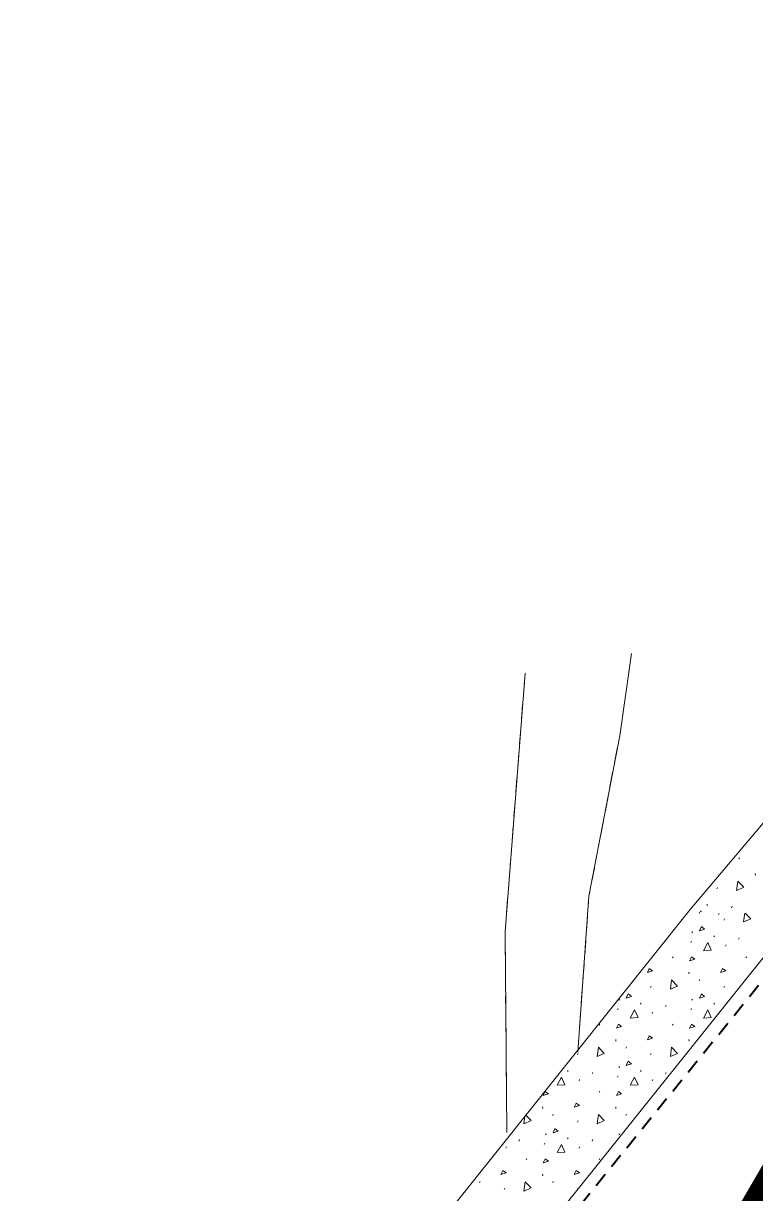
# Model space of a CAD drawing. Header units: metres. Extents: x -703672 to 3951284, y -4124475 to 4104628.
# Drawn here: x 327031.4 to 327071.4, y 4104047.1 to 4104111 of the extents above; entities that cross this region are included whole.
import ezdxf

# ---------------------------------------------------------------- set-up
doc = ezdxf.new("R2010")
doc.units = ezdxf.units.M
doc.header["$MEASUREMENT"] = 0
doc.linetypes.add('DGN Style 2', pattern=[1.3283826688107345, 0.7970296012864407, -0.5313530675242938])
for name, color, linetype, lineweight in [('C-ANNO-TEXT', 7, 'Continuous', 25), ('C-PROP-CONS(Alpha)', 7, 'DGN Style 2', 40), ('V-ANNO-PATT', 9, 'Continuous', 0), ('V-PVMT-GRVL', 9, 'Continuous', 0), ('V-ROAD-GRVL', 30, 'Continuous', 0), ('V-SITE-WALK', 7, 'Continuous', 0)]:
    doc.layers.add(name, color=color, linetype=linetype, lineweight=lineweight)

msp = doc.modelspace()

# ---------------------------------------------------------------- linework, layer by layer
at = {"layer": 'C-ANNO-TEXT', "color": 1, "lineweight": -2, "ltscale": 0.6, "const_width": 2}
msp.add_lwpolyline([(327467.2386248326, 4103797.2247401), (327156.8648356255, 4103761.373978369), (326979.0661552008, 4103502.615700151), (326871.4499485465, 4103518.203972804), (326865.2079128604, 4103607.054358139), (326922.9155558757, 4103790.989934454), (327072.6458671009, 4104048.19014053), (327277.7320847269, 4104241.620140299), (327549.8820684357, 4104392.415849384)], dxfattribs=at)
at = {"layer": 'C-PROP-CONS(Alpha)', "color": 9, "transparency": 33554661, "flags": 128}
msp.add_lwpolyline([(328051.3527000129, 4102748.37939936), (328033.3155557459, 4102763.759859016), (328008.635876491, 4102785.194791595), (328001.0587122234, 4102791.754994317), (327978.7635198684, 4102811.492673358), (327966.1439298082, 4102822.81362133), (327961.8799502737, 4102829.347595384), (327957.057644274, 4102838.760785415), (327950.9142166439, 4102852.447486374), (327944.9108842695, 4102882.46314165), (327922.9503158275, 4102979.617200589), (327922.1960612735, 4102984.074704956), (327896.895254712, 4103096.805002357), (327873.602682129, 4103197.996084934), (327970.2778919048, 4103222.03458913), (327945.2853782952, 4103305.343080384), (327930.2819876203, 4103330.564998057), (327883.5789010234, 4103409.045375251), (327883.5789010235, 4103409.045375251), (327870.9613363898, 4103413.475533437), (327831.8293273544, 4103476.306306486), (327799.6734495071, 4103521.613691107), (327806.6592676204, 4103526.955593927), (327784.9216440988, 4103571.617824119), (327626.2738909589, 4103555.289453546), (327612.5795421994, 4103537.316554541), (327610.912267143, 4103605.482858766), (327464.3899750119, 4103600.408329677), (327376.9287606052, 4103410.137822579), (327521.4700117525, 4103346.727226583), (327528.8281654069, 4103347.647212733), (327568.3287292437, 4103211.27215154), (327234.5934998402, 4103358.397358307), (327245.9429127203, 4103450.162797557), (327247.4057606828, 4103462.282137395), (327240.1466832621, 4103465.304146356), (327209.4846702361, 4103470.912804143), (327163.5775247305, 4103479.173001934), (327097.1773292364, 4103490.791457197), (327094.8037589096, 4103490.336329404), (327087.5669605479, 4103491.465917642), (327077.449539086, 4103494.95888159), (327074.0302851388, 4103496.139353393), (327072.3445527111, 4103496.70369043), (327040.4265800085, 4103507.290822693), (327024.6254833043, 4103509.746641063), (327005.0554566061, 4103511.621346213), (326997.3663593705, 4103513.401218432), (326987.1858611336, 4103509.176851866), (326924.9401869376, 4103516.679666858), (326868.1898380349, 4103514.452095245, -0.4874798272826256), (326842.7291952347, 4103544.504835935), (326855.8128268328, 4103607.653487044), (326872.3549334486, 4103674.829124694), (326885.7849688843, 4103716.963841686), (326897.1820855098, 4103756.392376348), (326911.8079730987, 4103792.562866542), (326942.7784593481, 4103859.495280759), (326985.0309523789, 4103937.170100313), (327038.3759761521, 4104017.339902852), (327049.9699591843, 4104031.93014326), (327093.2772874826, 4104085.216318096), (327121.0561478767, 4104115.05712215), (327147.4927338528, 4104141.109056442), (327201.0579048989, 4104189.950156559), (327247.8236230445, 4104227.241544621), (327274.2756034104, 4104246.458416275), (327310.9052788371, 4104272.189052842), (327338.7507480193, 4104290.682435896), (327394.3822770293, 4104323.718145463), (327454.7797406209, 4104356.193582261), (327554.8217139727, 4104397.588329164), (327560.1573850386, 4104391.696800068), (327629.8959608893, 4104414.015198105), (327759.0313031515, 4104448.398455133), (327757.2739255879, 4104455.165774307), (328107.0540342975, 4104542.510103815), (328119.3380608568, 4104542.510103815), (328124.6483431717, 4104536.17317302), (328129.4254646109, 4104518.549251009), (328131.921990407, 4104503.029638088), (328135.078302787, 4104500.213224401), (328154.085317786, 4104500.667789092), (328149.8985258908, 4104547.783738694), (328149.7745655841, 4104555.824714896), (328168.0966631506, 4104560.116307975), (328180.1971601305, 4104561.571233069), (328186.8764764442, 4104562.389659171), (328203.8937110046, 4104564.517264253), (328194.5649608789, 4104557.623580912), (328191.4437345657, 4104556.202444898), (328187.3603782359, 4104545.719257489), (328182.8253075863, 4104532.763466077), (328181.3393865761, 4104525.839460123), (328180.4385673145, 4104514.508980992), (328180.3416913476, 4104501.519693172), (328182.9952471908, 4104464.369911368), (328121.0450735461, 4104464.115166628), (328089.3117504606, 4104492.939601823), (327768.6929376793, 4104411.193379837), (327762.394272341, 4104435.44831491), (327630.6153729495, 4104402.081270727), (327568.961239384, 4104381.975780278), (327586.7809209799, 4104362.299684941), (327579.7950375145, 4104360.190021981), (327526.9949811692, 4104339.560635842), (327472.178603134, 4104315.449356015), (327377.0616109308, 4104262.394203749), (327337.8150383515, 4104235.453131521), (327331.8477650884, 4104234.203481648), (327216.3820695355, 4104145.337984444), (327178.5929724798, 4104112.042658567), (327136.6371358891, 4104068.619937841), (327133.1617217513, 4104062.073926368), (327081.9927725713, 4104002.304896605), (327197.9125123062, 4103949.973291562), (327165.5484697489, 4103878.060140899), (327236.1839484199, 4103839.517953459), (327385.373955234, 4103849.829860281), (327376.9496945368, 4103947.711745712), (327522.7087312953, 4103959.659207741), (327570.1209276664, 4103966.104005254), (327619.9429955619, 4103970.187781311), (327675.5802737248, 4103972.189662043), (327840.2462419602, 4103985.686872555), (327861.3262067086, 4103740.757760243), (327930.6420660896, 4103742.354851621), (327992.4427256854, 4103748.227855178), (328033.5029494578, 4103744.724846469), (328070.8848923553, 4103745.586155542), (328069.9830035489, 4103756.769478619), (328241.8330771768, 4103770.442215998), (328288.4642937218, 4103241.598537642), (328052.9743225681, 4103223.495877456), (328046.3409570817, 4103208.988679592), (328077.9633670195, 4102853.33535271), (328045.914018165, 4102815.224954779), (328124.4115326538, 4102748.37939936)], format="xyb", dxfattribs=at)
at = {"layer": 'V-ANNO-PATT', "linetype": 'Continuous'}
for p, q in [((327070.471271073, 4104065.438736083, 11.36331094428765), (327070.5067270001, 4104065.385449801, 11.36545324550802)), ((327071.3681524344, 4104064.587055349, 11.40623705542737), (327071.3770016907, 4104064.507175914, 11.4082831575722)), ((327069.2717790459, 4104063.751870369, 11.37005164832378), (327069.3074144615, 4104063.831849778, 11.36917343834068)), ((327068.7283560599, 4104062.895890741, 11.37518838913476), (327068.7638119869, 4104062.84260446, 11.37733069035514)), ((327070.0789851406, 4104062.722135475, 11.41466083194057), (327070.1146204965, 4104062.80201491, 11.41378488988003)), ((327068.3021890115, 4104062.40059171, 11.49838216300466), (327068.3376909884, 4104062.480590807, 11.49831755023028)), ((327069.3597013846, 4104062.332535778, 11.40458440597521), (327069.3953367406, 4104062.412415212, 11.40370846391468)), ((327069.6518203081, 4104062.036495822, 11.51210976539573), (327069.6874222811, 4104062.116494918, 11.51204604151209)), ((327067.9125624015, 4104061.406302938, 11.4996440699788), (327067.9481587435, 4104061.353003541, 11.50021380266874)), ((327067.8452403356, 4104060.821009548, 11.50182725785879), (327067.8808423086, 4104060.901008645, 11.50176353397515)), ((327069.1087055962, 4104061.18030549, 11.51135095837417), (327069.1442019421, 4104061.127006093, 11.51191980217337)), ((327069.7405568278, 4104060.616811853, 11.51964567424596), (327069.7761587966, 4104060.696710952, 11.51958242557355)), ((327070.4598448724, 4104061.006507453, 11.52418756714992), (327070.4954468411, 4104061.086406551, 11.52412431847752)), ((327066.8507469929, 4104060.048518271, 11.49665824624356), (327066.8862433389, 4104059.995218873, 11.49722709004276)), ((327070.8505889644, 4104060.048518271, 11.53221387576639), (327070.8860853104, 4104059.995218873, 11.53278271956559)), ((327067.7483755408, 4104059.196627891, 11.5086861428931), (327067.7572718139, 4104059.116728793, 11.50914494794394)), ((327068.3020337566, 4104058.725333212, 11.51584760145089), (327068.3375357335, 4104058.805332309, 11.51578298867651)), ((327065.6518230818, 4104058.361237325, 11.49401957431914), (327065.6874250548, 4104058.441236421, 11.4939558504355)), ((327069.6516650533, 4104058.361237325, 11.52957520384196), (327069.6872670263, 4104058.441236421, 11.52951147995832)), ((327063.9125651752, 4104057.731044441, 11.4815538789022), (327063.9481615172, 4104057.677745043, 11.48212361159214)), ((327065.1087083698, 4104057.505046993, 11.49326076729757), (327065.1442047158, 4104057.451747595, 11.49382961109677)), ((327067.9124071467, 4104057.731044441, 11.51710950842503), (327067.9480034887, 4104057.677745043, 11.51767924111497)), ((327069.1085503413, 4104057.505046993, 11.5288163968204), (327069.1440466873, 4104057.451747595, 11.5293852406196)), ((327063.8452431093, 4104057.14575105, 11.48373706678219), (327063.8808450823, 4104057.225750147, 11.48367334289855)), ((327065.7405596015, 4104056.941553356, 11.50155548316935), (327065.7761615703, 4104057.021452454, 11.50149223449695)), ((327066.4598476461, 4104057.331248955, 11.50609737607332), (327066.4954496148, 4104057.411148053, 11.50603412740092)), ((327067.8450850808, 4104057.14575105, 11.51929269630502), (327067.8806870538, 4104057.225750147, 11.51922897242138)), ((327062.8507497666, 4104056.373259773, 11.47856805516696), (327062.8862461125, 4104056.319960376, 11.47913689896616)), ((327066.8505917381, 4104056.373259773, 11.51412368468979), (327066.8860880841, 4104056.319960376, 11.51469252848899)), ((327063.7483783144, 4104055.521369393, 11.49059595181649), (327063.7572745876, 4104055.441470295, 11.49105475686734)), ((327064.3020365303, 4104055.050074715, 11.49775741037429), (327064.3375385072, 4104055.130073812, 11.49769279759991)), ((327067.748220286, 4104055.521369393, 11.52615158133932), (327067.7571165591, 4104055.441470295, 11.52661038639017)), ((327061.6518258555, 4104054.685978827, 11.47592938324253), (327061.6874278284, 4104054.765977923, 11.4758656593589)), ((327065.651667827, 4104054.685978827, 11.51148501276536), (327065.6872698, 4104054.765977923, 11.51142128888172)), ((327061.1087111435, 4104053.829788495, 11.47517057622097), (327061.1442074894, 4104053.776489097, 11.47573942002017)), ((327062.4598504197, 4104053.655990458, 11.48800718499672), (327062.4954523885, 4104053.735889556, 11.48794393632431)), ((327063.9124099204, 4104054.055785943, 11.49901931734843), (327063.9480062623, 4104054.002486545, 11.49958905003837)), ((327065.108553115, 4104053.829788495, 11.51072620574379), (327065.144049461, 4104053.776489097, 11.51129504954299)), ((327066.4596923913, 4104053.655990458, 11.52356281451955), (327066.49529436, 4104053.735889556, 11.52349956584715)), ((327061.7405623752, 4104053.266294858, 11.48346529209276), (327061.7761643439, 4104053.346193956, 11.48340204342035)), ((327063.8450878545, 4104053.470492553, 11.50120250522842), (327063.8806898275, 4104053.550491649, 11.50113878134478)), ((327065.7404043467, 4104053.266294858, 11.51902092161558), (327065.7760063155, 4104053.346193956, 11.51895767294317)), ((327062.8505945118, 4104052.698001276, 11.49603349361318), (327062.8860908577, 4104052.644701878, 11.49660233741238)), ((327059.7483810881, 4104051.846110896, 11.47250576073989), (327059.7572773613, 4104051.766211797, 11.47296456579074)), ((327063.7482230596, 4104051.846110896, 11.50806139026272), (327063.7571193328, 4104051.766211797, 11.50852019531357)), ((327060.302039304, 4104051.374816217, 11.47966721929769), (327060.3375412809, 4104051.454815314, 11.47960260652331)), ((327061.6516706007, 4104051.01072033, 11.49339482168876), (327061.6872725736, 4104051.090719426, 11.49333109780512)), ((327064.3018812755, 4104051.374816217, 11.51522284882052), (327064.3373832525, 4104051.454815314, 11.51515823604614)), ((327058.4598531934, 4104049.98073196, 11.46991699392012), (327058.4954551621, 4104050.060631058, 11.46985374524771)), ((327059.8450906281, 4104049.795234055, 11.48311231415182), (327059.8806926011, 4104049.875233151, 11.48304859026818)), ((327059.912412694, 4104050.380527446, 11.48092912627182), (327059.948009036, 4104050.327228047, 11.48149885896176)), ((327061.1085558888, 4104050.154529998, 11.4926360146672), (327061.1440522347, 4104050.101230599, 11.4932048584664)), ((327062.4596951649, 4104049.98073196, 11.50547262344295), (327062.4952971337, 4104050.060631058, 11.50540937477054)), ((327063.9122546656, 4104050.380527446, 11.51648475579466), (327063.9478510075, 4104050.327228047, 11.51705448848459)), ((327057.7405651489, 4104049.591036361, 11.46537510101616), (327057.7761671176, 4104049.670935459, 11.46531185234375)), ((327061.7404071204, 4104049.591036361, 11.50093073053898), (327061.7760090891, 4104049.670935459, 11.50086748186658)), ((327058.8505972854, 4104049.022742779, 11.47794330253659), (327058.8860936314, 4104048.96944338, 11.47851214633579)), ((327062.850439257, 4104049.022742779, 11.51349893205941), (327062.8859356029, 4104048.96944338, 11.51406777585861)), ((327059.7482258333, 4104048.170852398, 11.48997119918612), (327059.7571221065, 4104048.0909533, 11.49043000423697)), ((327056.3020420776, 4104047.69955772, 11.46157702822109), (327056.3375440546, 4104047.779556816, 11.46151241544671)), ((327057.6516733743, 4104047.335461832, 11.47530463061216), (327057.6872753473, 4104047.415460928, 11.47524090672852)), ((327060.3018840492, 4104047.69955772, 11.49713265774392), (327060.3373860261, 4104047.779556816, 11.49706804496954)), ((327061.6515153459, 4104047.335461832, 11.51086026013499), (327061.6871173189, 4104047.415460928, 11.51079653625135))]:
    msp.add_line(p, q, dxfattribs=at)
at = {"layer": 'V-ANNO-PATT', "linetype": 'Continuous', "extrusion": (-0.02628896411636829, 0.02268707065748252, 0.9993969117376094), "elevation": 84522.23516663356, "flags": 128}
msp.add_lwpolyline([(-3320733.282970554, -2432262.320631246), (-3320733.713259422, -2432262.598774912), (-3320733.672264974, -2432262.143483778), (-3320733.290663173, -2432262.316305322)], dxfattribs=at)
at = {"layer": 'V-ANNO-PATT', "linetype": 'Continuous', "extrusion": (-0.0262889640513256, 0.02268707074149095, 0.9993969117374132), "elevation": 84522.23553268288, "flags": 128}
msp.add_lwpolyline([(-3320731.111001399, -2432263.069195226), (-3320731.157378665, -2432263.079792595), (-3320731.133593055, -2432263.029113484)], dxfattribs=at)
at = {"layer": 'V-ANNO-PATT', "linetype": 'Continuous', "extrusion": (0.0004790733719924641, 0.003452593416328639, 0.9999939250252502), "elevation": 14337.87020859587, "flags": 128}
msp.add_lwpolyline([(327070.6891200954, 4104036.902816876), (327070.7569286943, 4104037.391497971)], dxfattribs=at)
at = {"layer": 'V-ANNO-PATT', "linetype": 'Continuous', "extrusion": (-0.008888806997848381, 0.004752300075500616, 0.999949201086809), "elevation": 16607.98684097686, "flags": 128}
msp.add_lwpolyline([(327058.0029137559, 4104029.849569818), (327058.3013712031, 4104029.541351498), (327057.9212712031, 4104029.365251502)], dxfattribs=at)
at = {"layer": 'V-ANNO-PATT', "linetype": 'Continuous', "extrusion": (-0.008888807010791549, 0.004752300085509712, 0.9999492010866464), "flags": 128}
for points, elevation in [([(327055.5005711654, 4104028.885751359), (327055.6071711657, 4104029.107751359), (327055.7847711656, 4104028.974551359), (327055.5005711654, 4104028.885751359)], 16607.98687782151), ([(327051.5005711655, 4104025.210451358), (327051.6071711657, 4104025.43245136), (327051.7847711656, 4104025.299251358), (327051.5005711655, 4104025.210451358)], 16607.98687782151), ([(327055.5005711654, 4104025.210451358), (327055.6071711654, 4104025.432451358), (327055.7847711656, 4104025.299251358), (327055.5005711654, 4104025.210451358)], 16607.98687782147), ([(327051.5005711655, 4104021.535151358), (327051.6071711655, 4104021.757151356), (327051.7847711655, 4104021.623951357), (327051.5005711655, 4104021.535151358)], 16607.98687782149), ([(327047.5005711654, 4104017.859851357), (327047.6071711658, 4104018.081851359), (327047.7847711655, 4104017.948651359), (327047.5005711654, 4104017.859851357)], 16607.98687782147)]:
    msp.add_lwpolyline(points, dxfattribs=dict(at, elevation=elevation))
at = {"layer": 'V-ANNO-PATT', "linetype": 'Continuous', "extrusion": (-0.008888807009327676, 0.004752300082851797, 0.999949201086672), "flags": 128}
for points, elevation in [([(327055.7225711694, 4104027.794651388), (327055.9623711695, 4104028.247451391), (327056.1488711692, 4104027.830151389), (327055.7314711693, 4104027.79465139)], 16607.98686739203), ([(327051.7225711693, 4104024.11935139), (327051.9623711692, 4104024.572151388), (327052.1488711694, 4104024.154851391), (327051.7314711695, 4104024.119351388)], 16607.98686739201), ([(327055.7225711694, 4104024.11935139), (327055.9623711694, 4104024.572151389), (327056.1488711692, 4104024.154851391), (327055.7314711694, 4104024.119351389)], 16607.986867392), ([(327047.7225711697, 4104020.444051389), (327047.9623711694, 4104020.896851388), (327048.1488711695, 4104020.47955139), (327047.7314711697, 4104020.444051387)], 16607.98686739202), ([(327051.7225711695, 4104020.444051387), (327051.9623711695, 4104020.896851388), (327052.1488711694, 4104020.479551391), (327051.7314711693, 4104020.444051387)], 16607.986867392), ([(327047.7225711695, 4104016.768751388), (327047.9623711694, 4104017.22155139), (327048.1488711693, 4104016.804251387), (327047.7314711694, 4104016.768751388)], 16607.98686739202)]:
    msp.add_lwpolyline(points, dxfattribs=dict(at, elevation=elevation))
at = {"layer": 'V-ANNO-PATT', "linetype": 'Continuous', "extrusion": (-0.008888807004627122, 0.004752300066499531, 0.9999492010867914), "flags": 128}
for points, elevation in [([(327054.9638711831, 4104027.235151649), (327055.0703711832, 4104027.45715165), (327055.2479711832, 4104027.323951651), (327054.9638711831, 4104027.235151649)], 16607.98680181873), ([(327050.9638711829, 4104023.559851652), (327051.0703711832, 4104023.781851649), (327051.2479711832, 4104023.64865165), (327050.9638711829, 4104023.559851652)], 16607.98680181879), ([(327054.9638711831, 4104023.559851652), (327055.0703711829, 4104023.781851651), (327055.2479711829, 4104023.648651652), (327054.9638711831, 4104023.559851652)], 16607.9868018188), ([(327046.9638711833, 4104019.884551651), (327047.0703711831, 4104020.10655165), (327047.2479711831, 4104019.973351649), (327046.9638711833, 4104019.884551651)], 16607.98680181884), ([(327050.9638711831, 4104019.884551651), (327051.0703711834, 4104020.10655165), (327051.2479711829, 4104019.973351649), (327050.9638711831, 4104019.884551651)], 16607.98680181885), ([(327046.9638711831, 4104016.20925165), (327047.0703711832, 4104016.431251651), (327047.2479711832, 4104016.298051652), (327046.9638711831, 4104016.20925165)], 16607.98680181889)]:
    msp.add_lwpolyline(points, dxfattribs=dict(at, elevation=elevation))
at = {"layer": 'V-ANNO-PATT', "linetype": 'Continuous', "extrusion": (-0.008888807010631402, 0.00475230008571231, 0.9999492010866468), "flags": 128}
for points, elevation in [([(327052.6567711661, 4104026.60035135), (327052.7632711661, 4104026.822351351), (327052.9408711661, 4104026.689151349), (327052.6567711661, 4104026.60035135)], 16607.98687870533), ([(327056.656771166, 4104026.60035135), (327056.7632711661, 4104026.82235135), (327056.9408711662, 4104026.68915135), (327056.656771166, 4104026.60035135)], 16607.98687870531), ([(327052.6567711661, 4104022.925051351), (327052.7632711663, 4104023.14705135), (327052.9408711661, 4104023.01385135), (327052.6567711661, 4104022.925051351)], 16607.9868787053), ([(327048.656771166, 4104019.24975135), (327048.763271166, 4104019.47175135), (327048.9408711662, 4104019.33855135), (327048.656771166, 4104019.24975135)], 16607.98687870532), ([(327044.6567711661, 4104015.57445135), (327044.7632711661, 4104015.79645135), (327044.9408711663, 4104015.663251351), (327044.6567711661, 4104015.57445135)], 16607.98687870532), ([(327048.6567711659, 4104015.57445135), (327048.7632711662, 4104015.79645135), (327048.9408711661, 4104015.663251351), (327048.6567711659, 4104015.57445135)], 16607.98687870529)]:
    msp.add_lwpolyline(points, dxfattribs=dict(at, elevation=elevation))
at = {"layer": 'V-ANNO-PATT', "linetype": 'Continuous', "extrusion": (-0.00888880700152464, 0.004752300075215678, 0.9999492010867778), "flags": 128}
for points, elevation in [([(327053.912971192, 4104025.68695151), (327053.9833711921, 4104026.19445151), (327054.3013711922, 4104025.86605151), (327053.9212711922, 4104025.68995151)], 16607.98683860507), ([(327049.9129711922, 4104022.01165151), (327049.9833711921, 4104022.519151512), (327050.3013711921, 4104022.190751509), (327049.9212711921, 4104022.014651512)], 16607.98683860507), ([(327053.9129711923, 4104022.01165151), (327053.9833711924, 4104022.51915151), (327054.301371192, 4104022.190751509), (327053.9212711923, 4104022.01465151)], 16607.98683860509), ([(327049.9129711922, 4104018.33635151), (327049.983371192, 4104018.84385151), (327050.3013711922, 4104018.51545151), (327049.9212711923, 4104018.339351509)], 16607.98683860508), ([(327045.9129711922, 4104014.66105151), (327045.9833711921, 4104015.16855151), (327046.3013711922, 4104014.840151512), (327045.9212711923, 4104014.664051509)], 16607.98683860508)]:
    msp.add_lwpolyline(points, dxfattribs=dict(at, elevation=elevation))
at = {"layer": 'V-ANNO-PATT', "linetype": 'Continuous', "extrusion": (-0.008888807006176076, 0.004752300070152523, 0.9999492010867603), "elevation": 16607.98681630423, "flags": 128}
msp.add_lwpolyline([(327057.9759775109, 4104026.141152072), (327057.9833711786, 4104026.194451596), (327058.0027001087, 4104026.174490523)], dxfattribs=at)
at = {"layer": 'V-ANNO-PATT', "linetype": 'Continuous', "extrusion": (0.0004790733732892444, 0.003452593421348604, 0.9999939250252323), "elevation": 14337.77214298231, "flags": 128}
msp.add_lwpolyline([(327058.6891557932, 4104025.877314259), (327058.7465116838, 4104026.29066507)], dxfattribs=at)
at = {"layer": 'V-ANNO-PATT', "linetype": 'Continuous', "extrusion": (-0.008888807000362844, 0.004752300080928559, 0.9999492010867608), "elevation": 16607.986862431, "flags": 128}
msp.add_lwpolyline([(327046.0174652886, 4104018.808642291), (327046.3013711954, 4104018.515451409), (327045.9212711956, 4104018.33935141)], dxfattribs=at)
at = {"layer": 'V-PVMT-GRVL', "linetype": 'Continuous'}
msp.add_line((327063.9652734924, 4104072.113705447, 8.222767086180099), (327064.6146748472, 4104076.602310614, 8.222767086180099), dxfattribs=at)
msp.add_line((327063.9652734924, 4104072.113705447, 8.222767086180099), (327064.6146748472, 4104076.602310614, 8.222767086180099), dxfattribs=at)
at = {"layer": 'V-PVMT-GRVL', "linetype": 'Continuous', "extrusion": (0.2273756569791158, 0.1245588455503642, 0.9658081613904886), "elevation": 585571.7731382165, "flags": 128}
msp.add_lwpolyline([(3442223.539895876, -2181375.648426216), (3442233.212317565, -2181381.018246786), (3442245.057259246, -2181389.029374088)], dxfattribs=at)
at = {"layer": 'V-PVMT-GRVL', "linetype": 'Continuous', "extrusion": (-0.4666870573679016, 0.220852601704244, 0.8564037125128287), "elevation": 753765.52637738, "flags": 128}
msp.add_lwpolyline([(-3849536.381110435, -1250257.023963477), (-3849544.332348089, -1250260.628745578), (-3849552.977895312, -1250263.233709265)], dxfattribs=at)
at = {"layer": 'V-ROAD-GRVL', "linetype": 'DGN Style 2', "extrusion": (0.2273756569791158, 0.1245588455503642, 0.9658081613904886), "elevation": 585571.7731382165, "flags": 128}
msp.add_lwpolyline([(3442223.539895876, -2181375.648426216), (3442233.212317565, -2181381.018246786), (3442245.057259246, -2181389.029374088)], dxfattribs=at)
at = {"layer": 'V-ROAD-GRVL', "linetype": 'DGN Style 2', "extrusion": (-0.4666870573679016, 0.220852601704244, 0.8564037125128287), "elevation": 753765.52637738, "flags": 128}
msp.add_lwpolyline([(-3849536.381110435, -1250257.023963477), (-3849544.332348089, -1250260.628745578), (-3849552.977895312, -1250263.233709265)], dxfattribs=at)
at = {"layer": 'V-SITE-WALK', "linetype": 'Continuous'}
for points in [[(327025.5763303137, 4104007.689384393, 11.56978330707999), (327027.3510475418, 4104010.303411468, 11.20659303107634), (327036.6712587727, 4104022.764368912, 11.34414598812489), (327045.5793643889, 4104034.444239344, 11.45473102100501), (327055.0284339557, 4104046.6314904, 11.46199422440005), (327067.8193038316, 4104062.616662628, 11.39036517277764), (327077.0877349966, 4104073.588814859, 11.43833313022276), (327087.8181487605, 4104086.489531283, 11.38609346461728), (327098.5583612279, 4104098.831568105, 11.38268073556882), (327109.7221317494, 4104111.013937793, 11.53772426838965), (327121.5959526721, 4104123.250389616, 11.44478700107143), (327133.566022297, 4104134.898686811, 11.39828997478176), (327145.180264328, 4104145.975033139, 11.53558431345645), (327152.9070011778, 4104153.264410166, 11.53209288621844), (327167.9130922064, 4104166.742851114, 11.60118795063622), (327180.9570968763, 4104178.570268781, 11.4700125868198), (327191.9682879383, 4104188.420696734, 11.57791033444992), (327200.4985381368, 4104195.537368318, 11.71758538689247), (327195.0520233655, 4104191.03030723, 11.63565187794129), (327207.9602692476, 4104201.752253171, 11.71681738378889), (327221.1516966908, 4104212.840622319, 11.74585752888684), (327233.9681162302, 4104222.941524051, 11.80955882200294), (327250.5053943747, 4104235.280005324, 11.85303256885654)], [(327025.5763303137, 4104007.689384393, 11.56978330707999), (327027.3510475418, 4104010.303411468, 11.20659303107634), (327036.6712587727, 4104022.764368912, 11.34414598812489), (327045.5793643889, 4104034.444239344, 11.45473102100501), (327055.0284339557, 4104046.6314904, 11.46199422440005), (327067.8193038316, 4104062.616662628, 11.39036517277764), (327077.0877349966, 4104073.588814859, 11.43833313022276), (327087.8181487605, 4104086.489531283, 11.38609346461728), (327098.5583612279, 4104098.831568105, 11.38268073556882), (327109.7221317494, 4104111.013937793, 11.53772426838965), (327121.5959526721, 4104123.250389616, 11.44478700107143), (327133.566022297, 4104134.898686811, 11.39828997478176), (327145.180264328, 4104145.975033139, 11.53558431345645), (327152.9070011778, 4104153.264410166, 11.53209288621844), (327167.9130922064, 4104166.742851114, 11.60118795063622), (327180.9570968763, 4104178.570268781, 11.4700125868198), (327191.9682879383, 4104188.420696734, 11.57791033444992), (327200.4985381368, 4104195.537368318, 11.71758538689247), (327195.0520233655, 4104191.03030723, 11.63565187794129), (327207.9602692476, 4104201.752253171, 11.71681738378889), (327221.1516966908, 4104212.840622319, 11.74585752888684), (327233.9681162302, 4104222.941524051, 11.80955882200294), (327250.5053943747, 4104235.280005324, 11.85303256885654)], [(327029.1123733493, 4104004.313149879, 11.58885464735975), (327031.2584139822, 4104007.200848587, 11.30793957574076), (327040.4472998722, 4104019.873242753, 11.37868433984436), (327049.7454043595, 4104032.047531054, 11.48499361597265), (327060.0155663195, 4104045.275272656, 11.47552472724582), (327073.6298211815, 4104062.258521098, 11.44371844641262), (327081.9919168787, 4104072.525418058, 11.49399094672993), (327093.5742090507, 4104085.899317393, 11.4632506255617), (327103.6998290705, 4104096.833104757, 11.44448300130808), (327114.8418462957, 4104108.486600508, 11.53842835548244), (327125.2950155659, 4104119.322616208, 11.48108837644159), (327137.9592942327, 4104131.995522922, 11.5265861304156), (327149.9315008332, 4104143.420420197, 11.5461402779582), (327156.1354052901, 4104149.505634714, 11.64028589774802), (327171.0078357826, 4104162.944163537, 11.59919017757433), (327184.5175032803, 4104175.030590592, 11.50461736301796), (327191.7929182617, 4104181.712474591, 11.54528692735408), (327205.7761646117, 4104193.475708236, 11.69211195534007), (327216.3835240065, 4104202.299502124, 11.77936187754804)], [(327029.1123733493, 4104004.313149879, 11.58885464735975), (327031.2584139822, 4104007.200848587, 11.30793957574076), (327040.4472998722, 4104019.873242753, 11.37868433984436), (327049.7454043595, 4104032.047531054, 11.48499361597265), (327060.0155663195, 4104045.275272656, 11.47552472724582), (327073.6298211815, 4104062.258521098, 11.44371844641262), (327081.9919168787, 4104072.525418058, 11.49399094672993), (327093.5742090507, 4104085.899317393, 11.4632506255617), (327103.6998290705, 4104096.833104757, 11.44448300130808), (327114.8418462957, 4104108.486600508, 11.53842835548244), (327125.2950155659, 4104119.322616208, 11.48108837644159), (327137.9592942327, 4104131.995522922, 11.5265861304156), (327149.9315008332, 4104143.420420197, 11.5461402779582), (327156.1354052901, 4104149.505634714, 11.64028589774802), (327171.0078357826, 4104162.944163537, 11.59919017757433), (327184.5175032803, 4104175.030590592, 11.50461736301796), (327191.7929182617, 4104181.712474591, 11.54528692735408), (327205.7761646117, 4104193.475708236, 11.69211195534007), (327216.3835240065, 4104202.299502124, 11.77936187754804)]]:
    msp.add_polyline3d(points, dxfattribs=at)

doc.saveas('drawing.dxf')
